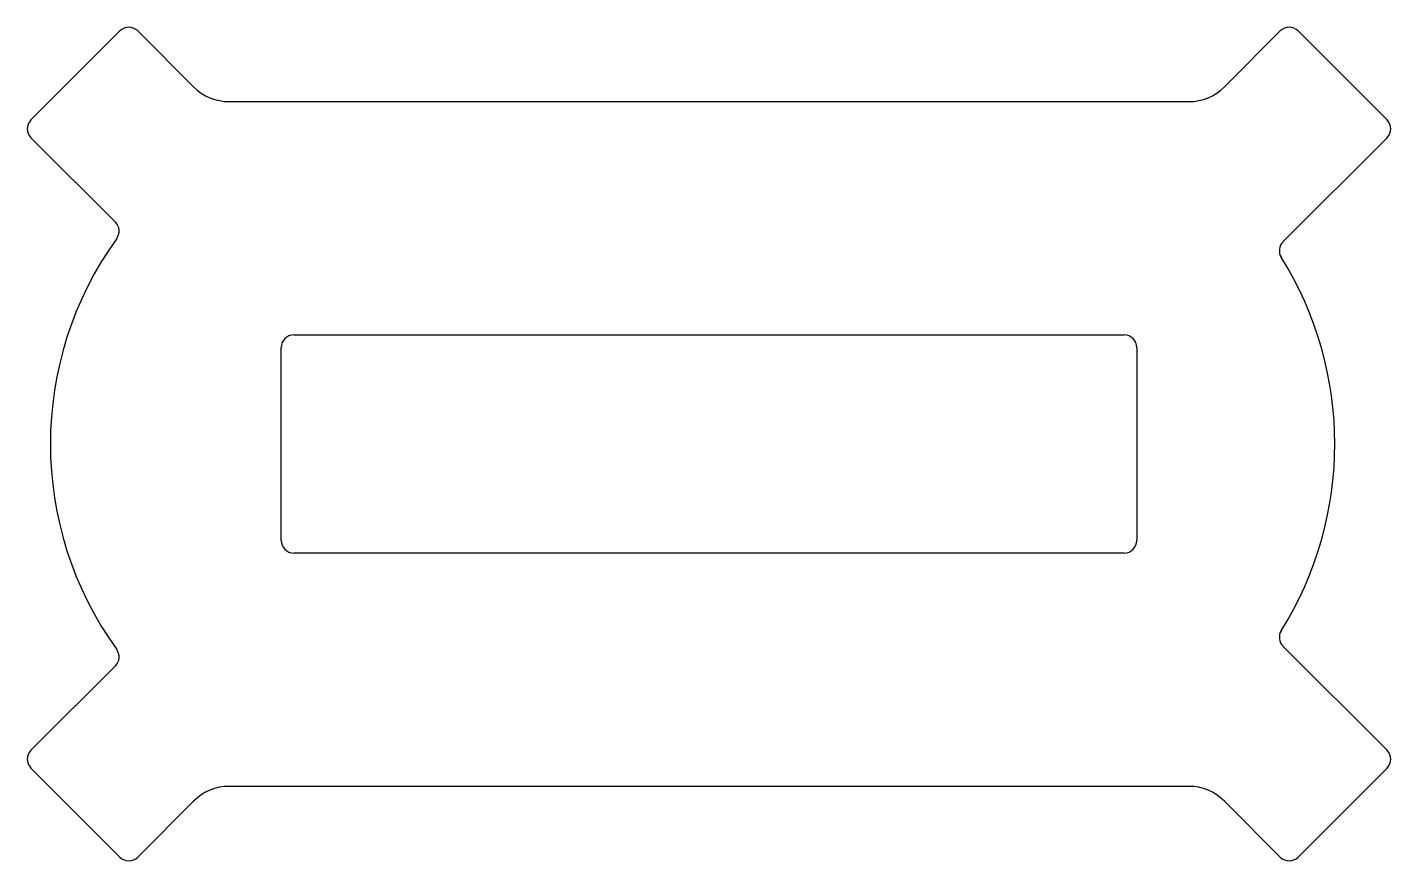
# Model space of a CAD drawing. Extents: x -19.8 to 21.5, y 6.1 to 31.4.
import ezdxf

# ---------------------------------------------------------------- set-up
doc = ezdxf.new("R2010")
doc.units = 0
doc.layers.get('0').update_dxf_attribs({"linetype": 'CONTINUOUS'})

msp = doc.modelspace()

# ---------------------------------------------------------------- linework, layer by layer
for p, q in [((-19.702, 28.547), (-17.008, 31.241)), ((-16.47, 31.241), (-14.776, 29.548)), ((16.444, 29.548), (18.138, 31.241)), ((18.677, 31.241), (21.371, 28.547)), ((-13.698, 29.101), (15.367, 29.101)), ((-17.145, 25.451), (-19.702, 28.008)), ((21.371, 28.008), (18.219, 24.857)), ((-11.739, 22.033), (13.407, 22.033)), ((-12.12, 15.81), (-12.12, 21.652)), ((13.788, 21.652), (13.788, 15.81)), ((13.407, 15.429), (-11.739, 15.429)), ((18.219, 12.604), (21.371, 9.453)), ((-19.702, 9.453), (-17.145, 12.011)), ((-17.008, 6.22), (-19.702, 8.914)), ((21.371, 8.914), (18.677, 6.22)), ((15.365, 8.361), (-13.697, 8.361)), ((-14.775, 7.915), (-16.47, 6.22)), ((18.138, 6.22), (16.443, 7.915))]:
    msp.add_line(p, q)
for centre, radius, start, end in [((-16.739, 30.972), 0.381, 45, 135), ((18.407, 30.972), 0.381, 45, 135), ((-13.698, 30.625), 1.524, 225, 270), ((15.367, 30.625), 1.524, 270, 315), ((-19.433, 28.278), 0.381, 135, 225), ((21.101, 28.278), 0.381, 315, 45), ((-17.414, 25.181), 0.381, 324.2305, 45), ((-8.46, 18.731), 10.654, 144.2304, 215.7696), ((18.489, 24.587), 0.381, 135, 212.0546), ((9.136, 18.731), 10.654, 327.9454, 32.0546), ((-11.739, 21.652), 0.381, 90, 180), ((13.407, 21.652), 0.381, 360, 90), ((-11.739, 15.81), 0.381, 180, 270), ((13.407, 15.81), 0.381, 270, 0), ((18.489, 12.874), 0.381, 147.9454, 225), ((-17.414, 12.28), 0.381, 315, 35.7695), ((-19.433, 9.183), 0.381, 135, 225), ((21.101, 9.183), 0.381, 315, 45), ((-13.697, 6.837), 1.524, 90, 135), ((15.365, 6.837), 1.524, 45, 90), ((-16.739, 6.489), 0.381, 225, 315), ((18.407, 6.489), 0.381, 225, 315)]:
    msp.add_arc(centre, radius, start, end)

doc.saveas('drawing.dxf')
